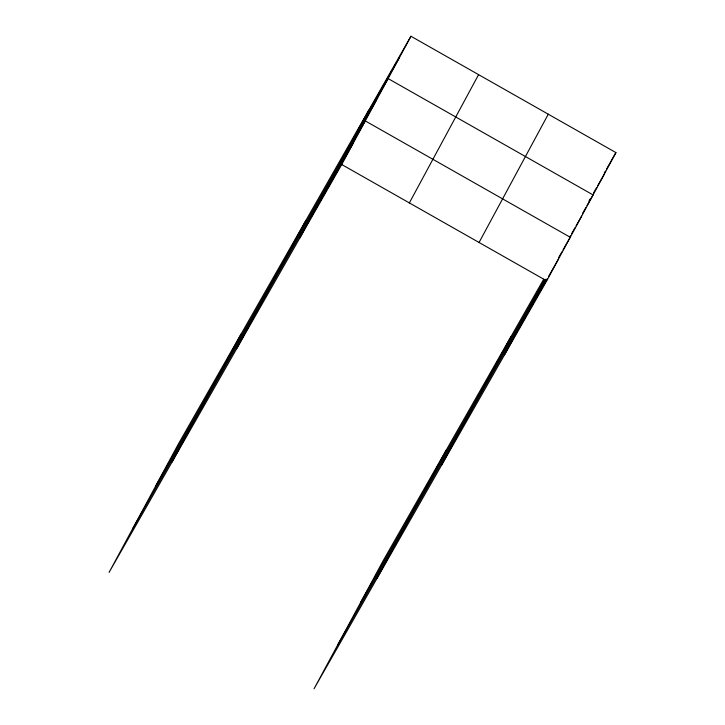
<?xml version="1.0" encoding="UTF-8"?>
<svg xmlns="http://www.w3.org/2000/svg" width="725" height="725" viewBox="0 0 725 725"><rect width="100%" height="100%" fill="white"/><g stroke="black" fill="none" stroke-linecap="round" stroke-linejoin="round"><path stroke-width="1.09" d="M171.934 462.178L241.162 333.908M236.703 348.625L305.932 220.355M299.57 238.416L368.798 110.146M410.948 36.25L178.296 444.126L109.076 572.397L341.72 164.521L410.948 36.25L615.924 152.603L546.704 280.874L314.052 688.75L383.28 560.479L543.741 279.17M409.362 202.918L478.591 74.648M479.062 242.476L548.281 114.206M376.918 578.532L446.147 450.27M441.688 464.979L510.917 336.717M504.555 354.77L545.227 279.415M357.371 131.307L399.52 57.411M155.449 486.457L388.102 78.581L593.086 194.934L586.987 205.628M334.533 173.637L376.674 99.742M132.612 528.779L365.255 120.903L570.24 237.265L563.026 249.907M311.342 216.603L353.492 142.716M604.278 173.021L605.393 171.082M606.499 169.133L615.924 152.603M588.981 200.997L590.087 199.049M593.412 193.222L596.738 187.385M597.853 185.437L604.505 173.773M360.434 602.81L544.819 279.56M582.547 213.413L585.873 207.577M539.518 289.991L545.617 279.297M569.46 237.492L570.566 235.543M571.681 233.604L575.007 227.768M576.112 225.819L581.658 216.104M337.596 645.141L545.834 280.04M558.594 257.683L561.92 251.847M516.327 332.965L547.384 278.518M548.49 276.569L558.467 259.07M341.72 164.521L546.704 280.874"/></g></svg>
